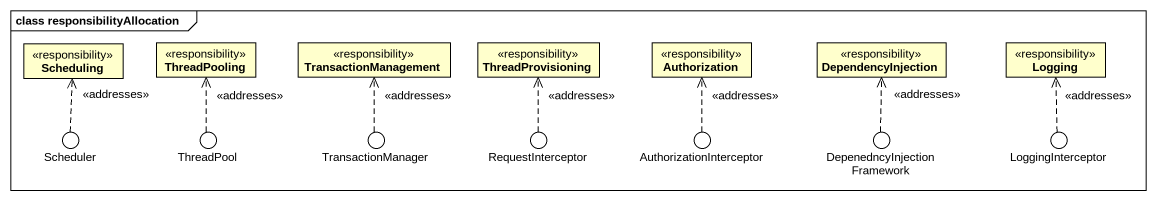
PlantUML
@startuml
mainframe class responsibilityAllocation
allowmixing
hide circle
hide empty members
class Scheduling <<responsibility>>
class ThreadPooling <<responsibility>>
class TransactionManagement <<responsibility>>
class ThreadProvisioning <<responsibility>>
class Authorization <<responsibility>>
class DependencyInjection <<responsibility>>
class Logging <<responsibility>>
() Scheduler
() ThreadPool
() TransactionManager
() RequestInterceptor
() AuthorizationInterceptor
() DepenedncyInjectionFramework
() LoggingInterceptor
Scheduler .up.> Scheduling : <<addresses>>
ThreadPool .up.> ThreadPooling : <<addresses>>
TransactionManager .up.> TransactionManagement : <<addresses>>
RequestInterceptor .up.> ThreadProvisioning : <<addresses>>
AuthorizationInterceptor .up.> Authorization : <<addresses>>
DepenedncyInjectionFramework .up.> DependencyInjection : <<addresses>>
LoggingInterceptor .up.> Logging : <<addresses>>
@enduml
